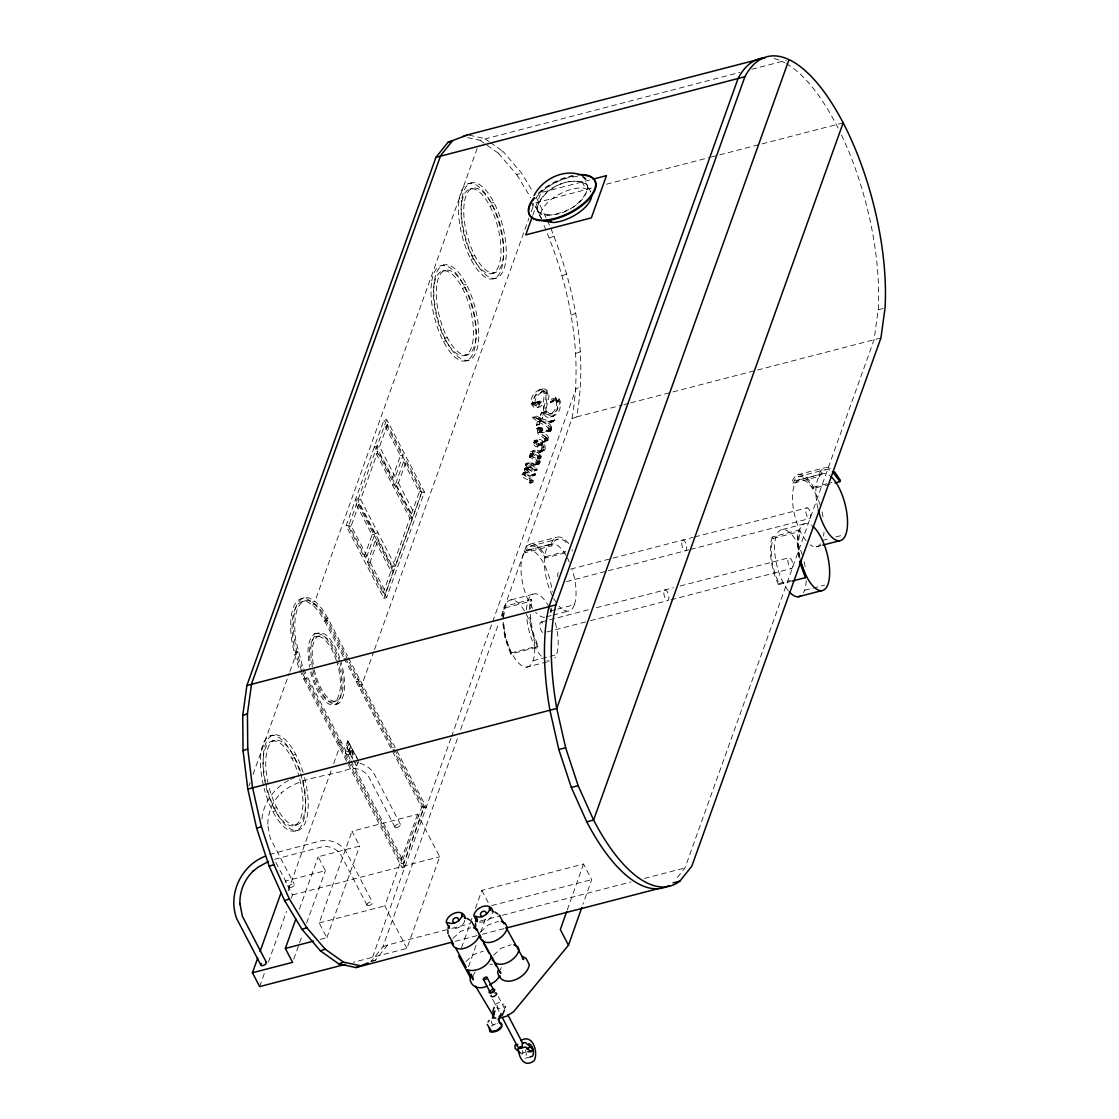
<?xml version="1.0" encoding="UTF-8"?>
<svg xmlns="http://www.w3.org/2000/svg" width="1119" height="1119" viewBox="0 0 1119 1119"><rect width="100%" height="100%" fill="white"/><g stroke="black" fill="none" stroke-linecap="round" stroke-linejoin="round"><path stroke-width="0.75" stroke-dasharray="5 3.75" d="M551.261 429.29L548.758 430.507L542.687 429.304C542.561 425.877 534.113 427.346 537.819 430.144C535.4 436.368 545.331 436.214 545.233 440.69C549.149 434.759 531.819 432.661 542.323 430.395L548.758 431.514L550.618 431.095L551.471 429.514L548.422 430.172L551.569 430.032M539.945 427.318L540.561 429.43C537.33 436.886 555.807 437.193 543.219 441.935L540.477 442.648C528.532 434.004 533.05 453.824 542.799 444.257C544.715 455.951 546.659 447.53 543.722 442.578L540.995 443.278L542.589 448.257L541.023 451.782L536.728 452.398L538.882 457.251L538.113 458.706L534.938 458.552L537.204 461.476L536.854 464.063M539.582 431.109C549.555 436.186 552.604 426.731 544.016 422.311L546.757 421.597L550.492 425.01L551.947 428.031L551.499 430.06L550.576 427.01L545.848 423.639L541.064 420.912L539.064 424.661L540.281 420.632L537.54 421.345L533.134 418.128L532.854 416.716L536.295 416.016L541.078 418.408L544.421 412.184L542.058 418.898L539.316 419.611L541.47 412.827L538.337 419.121L532.854 416.716M540.281 420.632L536.337 417.988L535.581 416.016M350.415 754.248L349.24 752.318L349.743 750.933L350.415 754.248L347.24 754.71L345.477 752.933L347.589 747.1M348.904 743.869L348.82 744.093M535.581 405.288L538.211 403.469L537.652 402.728L535.26 403.372L535.833 402.029L540.981 401.203C545.792 406.029 535.553 409.988 532.448 405.945C527.287 398.308 537.372 386.908 545.666 389.244C555.052 395.273 540.225 409.722 550.086 413.778C556.758 414.184 562.339 403.455 557.584 398.644L553.206 399.665L550.366 402.225L551.387 399.105L557.835 397.343A4.952 1.958 75.5 0 1 559.962 400.28L560.703 403.875L559.836 409.078A40.424 16.002 75.5 0 1 557.178 413.932C537.358 426.437 545.121 401.259 543.75 392.056L542.799 391.636C537.554 392.223 529.077 400.406 533.637 405.344L538.323 404.574L540.967 402.308L536.574 402.924M540.477 442.648C548.184 439.851 553.136 437.221 541.386 432.144L538.645 432.857M530.056 454.566C544.044 447.138 542.547 465.826 530.056 454.566L533.19 452.915M542.239 443.516C539.05 447.6 528.839 441.767 537.442 440.984L542.239 443.516C540.519 445.11 534.63 443.012 537.442 440.984M537.582 457.797C538.868 454.636 532.7 453.447 530.448 453.615M526.378 472.973L524.349 470.456L524.769 467.854L531.343 467.252C523.146 461.434 533.399 463.196 537.931 463.728L539.512 462.916L539.12 464.147L535.497 465.35L527.371 464.875L534.253 469.393C533.693 472.945 514.712 463.112 532.504 474.4C533.987 478.275 516.544 470.19 526.154 476.386C531.007 475.337 530.546 486.947 529.637 480.876L523.65 477.673L521.846 474.904L523.44 472.54L529.119 472.26L523.44 472.54M528.378 466.889L526.951 468.987L529.119 472.26M464.833 920.28C463.951 925.889 456.762 929.623 451.461 928.322M503.48 617.38L505.201 607.855L504.375 606.386L531.161 599.434L532.001 600.903L530.28 610.442M523.384 473.631C526.713 469.826 535.302 478.051 535.232 473.701C517.44 462.399 536.421 472.232 536.98 468.679L530.112 464.175L525.566 465.406C524.21 460.902 548.016 468.553 537.679 457.853L534.938 458.552M541.386 432.144L542.323 430.395M539.61 463.434C535.316 465.252 534.686 458.105 529.427 457.251L529.287 456.048L532.812 455.293L532.266 452.775L533.385 450.761C535.707 451.894 545.135 448.257 543.764 451.069L540.043 452.258M539.288 463.294L539.218 461.252L533.259 457.559L532.029 455.349M530.014 483.198L532.742 482.485C535.861 477.24 525.748 476.107 526.126 472.931M526.182 471.84L524.727 473.015L524.979 475.435L532.378 480.177L532.742 482.485M537.54 421.345L536.337 425.374L538.337 421.611C541.092 424.353 548.8 425.318 548.422 430.172M501.284 616.065L571.963 418.632C583.614 352.835 569.263 284.52 543.33 223.786M571.963 418.632L576.663 416.883C588.132 353.31 574.523 287.499 550.828 228.276M841.488 135.007A167.193 66.175 75.5 0 1 878.219 309.781L874.079 339.77L685.01 867.924L675.233 880.177M535.26 403.372L539.708 400.98M261.986 818.982C263.357 802.295 274.631 787.734 289.178 780.041M556.8 398.602C553.094 403.316 551.345 400.252 555.793 397.315M544.296 450.342C538.715 453.433 543.261 446.733 540.057 444.956L537.008 446.439M350.779 746.625C349.128 747.828 347.002 755.185 346.876 752.094C346.778 750.933 352.261 749.758 351.408 753.227C347.631 755.549 350.904 747.492 350.345 754.192M491.381 1021.115C490.262 1024.403 495.899 1026.613 497.451 1023.577M497.018 1005.38L498.277 1008.597L502.165 1008.876M357.325 758.178L347.617 741.03L346.163 746.191L352.737 759.018M347.967 740.946L346.498 746.107L352.289 757.409M565.361 552.814L545.275 558.017L545.652 556.689C542.491 550.786 536.029 540.645 528.168 545.107A39.333 15.568 75.5 0 0 524.251 551.08L525.035 552.716L551.835 545.778C553.122 538.337 562.451 536.77 566.508 542.953M572.061 551.08L572.452 549.737M799.4 557.08L798.113 544.771L799.917 531.441L799.078 529.972L772.278 536.924L773.117 538.393C768.921 553.387 772.558 569.697 779.104 583.475L778.614 584.608L790.336 581.558M829.934 484.219L813.177 488.555L813.569 487.227C810.394 481.324 803.946 471.183 796.085 475.645A39.333 15.568 75.5 0 0 792.168 481.618L792.937 483.254L819.737 476.316C820.856 471.728 825.878 467.434 830.522 470.386M347.282 746.905L349.352 743.911L350.583 746.597M461.532 947.751L471.966 918.251M475.449 908.418L481.827 890.388L583.517 864.022L591.671 879.646L582.985 904.222M468.539 966.648L476.652 943.709M480.708 932.225L485.926 917.482M567.277 909.915L583.517 864.022M248.964 785.818L250.138 782.559M253.062 774.39L289.317 673.106M289.905 671.47L296.913 651.873L294.185 652.573M477.128 148.477L314.971 601.435L312.243 602.134M346.093 525.79L383.901 420.157L386.642 419.443L424.423 492.024L386.601 597.658L383.873 598.357L346.093 525.79L348.82 525.077L386.601 597.658M364.193 556.842L372.067 534.84L356.332 504.599L359.059 503.9L374.809 534.127L366.934 556.143L364.193 556.842L348.457 526.615L386.642 419.443M366.934 556.143L351.184 525.902L359.059 503.9M395.273 566.018L360.64 499.494L377.97 451.083L375.243 451.782L409.876 518.307L392.545 566.732L395.273 566.018L412.603 517.607L377.97 451.083M395.287 476.918L379.551 446.677L387.426 424.674L384.698 425.374L400.434 455.615L392.559 477.631L395.287 476.918L403.162 454.915L387.426 424.674M367.34 562.899L375.229 540.897L377.956 540.183L393.692 570.424L385.817 592.427L383.09 593.14L367.34 562.899L370.081 562.186L377.956 540.183M395.706 483.674L403.581 461.671L406.323 460.958L422.059 491.199L414.184 513.201L411.442 513.915L395.706 483.674L398.434 482.96L406.323 460.958M383.09 593.14L390.965 571.124L375.229 540.897M411.442 513.915L419.331 491.912L403.581 461.671M383.873 598.357L421.681 492.724L383.901 420.157M288.142 890.864L331.378 770.082M333.714 763.564L340.722 743.967L337.994 744.681M373.942 651.188L362.15 684.115L359.423 684.828M374.529 649.552L528.909 218.303M531.259 211.715L534.211 203.49M532.728 215.407L540.869 192.65L589.657 180.005M259.636 986.594L264.909 971.865M268.434 962.032L286.59 911.3M291.276 898.207L292.451 894.934L285.247 881.101L325.391 870.68L318.16 856.776L359.675 846.02L351.995 831.277L417.597 814.268L439.711 856.748L406.896 948.408L353.352 962.298M299.416 909.16L318.16 856.776M353.52 760.528L356.499 765.676L358.08 761.871M356.583 765.676L358.43 761.787M293.751 959.067L299.025 944.338M299.612 942.702L302.55 934.519M306.648 923.063L325.391 870.68M320.216 939.4L326.86 937.68L319.181 922.937L351.995 831.277M326.86 937.68L359.675 846.02M406.896 948.408L384.782 905.928L417.597 814.268M394.559 749.324L424.353 806.575L404.197 862.917L401.455 863.63L421.625 807.289L392.629 751.576M351.142 763.983L404.826 867.099L402.085 867.798L423.514 807.946L393.077 749.464M450.929 738.288L370.935 961.753L382.894 946.786L457.699 737.827M451.517 736.652L492.066 623.381M492.654 621.744L576.103 388.643L580.789 386.894M460.636 729.602L498.92 622.654M345.799 750.024L345.295 751.395M525.035 552.716L527.329 548.436L530.35 546.156L557.15 539.204M530.196 614.233L532.392 630.724L538.001 645.985L537.512 647.118L510.712 654.069L511.201 652.937L505.592 637.676L503.41 621.171M792.937 483.254L795.231 478.974L798.267 476.694L825.053 469.742M472.596 976.216L475.295 971.754M500.263 969.809L501.242 967.613M539.316 419.611L542.771 421.15L550.674 421.513C560.591 417.261 548.268 426.101 544.016 422.311M495.144 1004.624L499.046 1002.288L503.97 1004.275M547.681 439.235L548.002 440.005L540.995 443.278M548.002 440.005L543.722 442.578M452.915 938.449L460.496 931.4L470.693 927.763M480.597 932.043L488.164 924.993L498.375 921.357M465.938 961.613L473.337 954.717L483.31 951.164M493.605 955.206L501.004 948.311L510.977 944.772M372.627 961.165L375.634 960.004L387.594 945.037L450.118 928.826M535.469 198.483C544.939 186.006 563.934 176.061 579.74 176.48M538.113 458.706L540.855 458.007L541.582 455.699L539.47 451.698L536.728 452.398M312.299 666.588C310.956 655.748 308.131 641.746 316.929 633.284L314.187 633.997C305.403 642.46 308.215 656.461 309.557 667.302M313.222 664.154C312.103 654.965 310.383 643.243 317.824 636.235L315.096 636.949C307.641 643.957 309.362 655.678 310.495 664.868M547.373 215.449C563.696 213.953 586.65 204.357 587.741 185.824L585.769 183.012C567.543 175.977 538.91 190.104 536.924 210.218L538.896 213.03L542.449 214.806L547.667 215.17M581.922 181.516L585.699 188.775M535.204 464.427L539.316 462.665M537.204 428.031L541.68 430.619L546.03 431.221L548.52 430.004L548.828 430.745M491.129 1026.053L497.591 1022.878M543.219 441.935C538.449 434.634 531.679 445.334 539.75 445.726M551.038 422.492L551.919 420.506M543.988 449.572L539.834 451.293L530.658 451.475L529.525 453.475L530.084 456.006L532.812 455.293M535.497 465.35L536.574 463.378M568.648 543.638C565.738 539.596 560.032 534.602 554.968 538.169A39.333 15.568 75.5 0 0 551.052 544.142L524.251 551.08M830.382 468.455L826.409 467.42L822.885 468.707A39.333 15.568 75.5 0 0 818.954 474.68L792.168 481.618M540.113 389.538C552.786 391.608 540.211 407.204 545.345 413.806C552.758 417.429 560.087 404.518 554.842 399.357L554.073 399.315M290.534 779.411L294.619 777.551M553.499 416.394C539.162 416.128 549.835 398.728 546.478 391.342L545.54 390.923C540.295 391.51 531.805 399.693 536.379 404.644L538.323 404.574M550.758 417.107L554.437 414.645A40.424 16.002 75.5 0 0 557.094 409.792L557.975 404.574L557.22 400.994A4.952 1.958 75.5 0 0 555.094 398.056L553.066 398.014M467.588 137.595L480.065 140.267L739.925 72.357M487.101 145.26L498.375 153.233L503.074 151.485L521.482 172.983L532.812 191.671M498.375 153.233L516.782 174.732L521.482 172.983M535.777 202.903L596.357 186.845M549.639 237.829L554.325 236.081M562.158 275.764L566.857 274.015M571.054 315.054L575.739 313.306M575.781 353.436L580.481 351.688M382.894 946.786L387.594 945.037M372.501 961.165L375.634 960.004M537.987 402.658L539.302 402.211M542.841 388.839C534.966 390.055 528.714 406.477 539.848 406.784M554.66 419.793L553.401 420.8L548.939 420.828L542.058 418.898M269.511 854.482L319.964 841.04C329.979 838.607 341.505 843.292 346.512 852.412L372.445 902.236M350.317 750.793L351.002 754.01M537.106 407.484L538.826 406.631L539.526 404.281L538.729 402.267L536.966 401.693M538.267 444.593L539.498 444.229L534.7 441.697M751.758 69.294L786.279 60.342M468.623 183.628L471.351 182.929M470.008 188.985L472.75 188.272M491.115 203.071L493.843 202.357M489.982 206.232L492.71 205.518M606.498 184.215L709.586 157.485M711.278 157.052L718.034 155.289M719.727 154.856L843.166 122.852M472.078 256.237L474.806 255.538M441.124 265.679L443.865 264.965M470.945 259.398L473.673 258.699M442.523 271.022L445.25 270.322M492.038 273.498L494.78 272.784M463.616 285.121L466.357 284.408M493.437 278.841L496.165 278.127M462.483 288.282L465.224 287.569M444.579 338.288L447.32 337.574M443.446 341.449L446.187 340.749M464.553 355.548L467.28 354.835M465.938 360.891L468.679 360.178M541.624 391.692L544.366 390.979M544.449 392.951L547.191 392.251M544.743 393.804L547.485 393.105M878.219 309.781L885.045 308.005M531.133 403.386L533.861 402.672M532.196 403.581L534.924 402.882M535.176 403.078L537.903 402.364M532.448 404.337L535.19 403.623M538.239 403.022L540.967 402.308M538.211 403.469L540.953 402.77M377.187 445.852L374.459 446.565L412.24 519.132L414.967 518.433M550.198 401.609L552.926 400.896M550.366 402.225L553.094 401.511M556.101 400.616L558.843 399.917M379.551 446.677L376.809 447.39L392.559 477.631M550.604 402.378L553.332 401.665M556.577 401.973L559.304 401.273M543.904 411.736L546.645 411.037M541.47 412.827L544.421 412.184M541.792 413.303L546.911 411.904M532.826 417.331L535.567 416.618M533.134 418.128L535.861 417.415M549.821 414.296L552.548 413.582M538.337 419.121L541.078 418.408M400.434 455.615L403.162 454.915M538.337 421.611L541.064 420.912M536.239 424.856L538.966 424.143M552.129 420.758L554.87 420.045M536.337 425.374L539.442 424.577M550.674 421.513L554.954 420.562M576.663 416.883L622.29 405.05M623.982 404.616L629.046 403.302M630.738 402.854L671.288 392.349M672.981 391.902L755.787 370.431M757.479 369.997L880.919 337.994M536.826 428.269L539.554 427.57M536.784 428.689L539.512 427.976M536.938 429.164L539.666 428.451M539.498 428.997L542.225 428.283M537.819 430.144L540.561 429.43M539.959 430.018L542.687 429.304M548.422 428.451L551.149 427.738M548.59 429.039L551.331 428.325M538.533 432.521L541.274 431.808M548.744 430.228L551.471 429.514M547.387 430.913L551.247 429.892M547.876 431.808L550.618 431.095M534.392 440.522L537.12 439.823M544.911 438.62L547.653 437.921M545.065 439.04L547.792 438.326M533.861 442.299L536.602 441.585M533.833 442.718L536.574 442.019M544.827 440.215L547.904 439.487M534.029 443.236L536.756 442.537M544.953 440.564L547.96 439.977M540.057 444.956L542.799 444.257M392.559 485.045L395.287 484.345M541.428 447.446L544.17 446.733M532.364 450.943L535.092 450.23M541.568 448.495L544.296 447.782M541.148 450.453L544.212 449.824M530.084 454.006L532.826 453.293M539.834 451.293L544.17 450.328M358.276 498.668L355.548 499.382L393.328 571.949L396.056 571.249M530.322 455.279L533.05 454.566L537.05 456.846L540.309 457.098M360.64 499.494L357.912 500.207L392.545 566.732M529.231 456.636L531.959 455.923M529.427 457.251L532.154 456.552M537.763 456.342L540.491 455.643M537.973 456.944L540.701 456.23M537.931 457.433L540.673 456.72M525.468 463.602L528.644 462.651M419.331 491.912L422.059 491.199M525.329 464.525L528.056 463.826M536.491 461.965L539.218 461.252M536.63 462.469L539.358 461.755M421.681 492.724L424.423 492.024M536.463 463.574L539.19 462.86M536.784 463.63L539.512 462.916M524.307 468.413L527.049 467.7M525.58 468.609L528.308 467.91M525.231 468.945L527.972 468.246M525.636 467.588L531.343 467.252M524.21 469.7L527.93 468.595M525.329 469.714L528.07 469.001M534.253 469.393L536.98 468.679M534.476 470.064L537.204 469.365M534.406 470.679L537.148 469.98M533.959 471.001L536.686 470.288M523.007 474.022L525.734 473.309M522.979 474.288L525.706 473.575M521.846 474.904L525.79 473.855M532.504 474.4L535.232 473.701M532.77 475.211L535.497 474.498M532.336 476.065L535.428 475.211M348.457 526.615L351.184 525.902M529.637 480.876L532.378 480.177M529.833 481.492L532.56 480.792M529.651 482.653L532.378 481.953M529.735 483.086L532.476 482.387M409.876 518.307L412.603 517.607M375.229 533.469L377.956 532.756M372.067 534.84L374.809 534.127M390.965 571.124L393.692 570.424M301.389 598.595L304.116 597.882M302.172 601.602L304.9 600.889M529.874 544.184L556.661 537.232M797.777 474.722L824.577 467.77M312.509 605.015L315.236 604.302M528.951 549.961L552.366 543.89M800.435 479.575L823.85 473.505M545.652 556.689L565.752 551.485M813.569 487.227L831.99 482.457M298.675 667.442L294.591 654.531L291.863 641.257A52.271 20.688 75.5 0 1 307.012 598.931L313.152 602.693L319.377 609.617L325.279 619.255L328.021 618.541L347.394 655.748M301.738 671.134L295.78 654.209L293.206 641.733A49.166 19.457 75.5 0 1 307.459 601.91L313.236 605.449L319.097 611.967L324.734 621.171L327.475 620.458L348.401 660.658M570.69 569.095L693.025 537.386M694.703 536.952L807.023 507.83M566.494 581.6L606.722 571.166M608.4 570.732L688.828 549.877M690.507 549.443L809.527 518.587A5.539 2.196 75.5 0 0 809.555 510.334A5.539 2.196 75.5 0 0 805.736 510.698A5.539 2.196 75.5 0 0 809.527 518.587M295.458 652.657L298.186 651.943M511.089 599.868L534.504 593.797M782.559 529.483L805.988 523.412M505.201 607.855L532.001 600.903M773.117 538.393L799.917 531.441M550.954 610.806L555.975 609.505M557.654 609.072L574.383 604.736A34.591 13.694 75.5 0 0 572.187 569.641M822.437 540.421L829.137 538.687M835.823 536.952L844.188 534.784M302.452 672.729L304.564 677.499L307.305 676.799L350.219 759.228M299.976 670.365L303.85 679.107L306.592 678.394L350.345 762.445M546.31 616.793L551.331 615.492M552.996 615.058L568.046 611.156M816.115 546.841L821.136 545.54M541.092 622.052L589.699 609.449M596.413 607.715L673.484 587.727M680.184 585.992L789.147 557.738M356.765 679.709L359.493 679.009M546.953 631.941L588.86 621.087M590.538 620.639L667.651 600.651M670.966 599.798L791.665 568.494A5.539 2.196 75.5 0 0 791.692 560.241A5.539 2.196 75.5 0 0 787.874 560.619A5.539 2.196 75.5 0 0 791.665 568.494M356.136 681.471L358.863 680.772M358.793 686.576L361.521 685.877M511.201 652.937L538.001 645.985M779.104 583.475L790.839 580.439M334.791 701.249L337.518 700.536M335.686 704.201L338.428 703.487M533.092 660.728L556.507 654.643M804.575 590.328L811.261 588.594M812.94 588.16L824.647 585.125M526.769 667.134A34.591 13.694 75.5 0 0 526.923 615.52A34.591 13.694 75.5 0 0 503.088 617.856A34.591 13.694 75.5 0 0 526.769 667.134L550.184 661.063A34.591 13.694 75.5 0 1 547.345 660.686M270.56 735.742L273.302 735.029M265.497 784.657A43.669 17.289 75.5 0 1 271.959 741.086L274.687 740.386A43.669 17.289 75.5 0 1 301.529 775.033M338.623 742.918L341.351 742.205M293.052 755.185L295.794 754.472M347.617 741.03L348.666 741.547M291.919 758.346L294.661 757.633M349.674 748.597L350.443 748.401M351.66 756.206L352.429 756.01M355.884 765.06L356.919 765.578M274.015 808.352L276.757 807.638M272.882 811.513L275.624 810.813M266.28 787.818A43.669 17.289 75.5 0 0 293.989 825.612L296.717 824.899A43.669 17.289 75.5 0 0 302.396 778.167M295.374 830.955L298.116 830.242M421.625 807.289L424.353 806.575M423.514 807.946L426.255 807.233L348.191 657.301M292.451 894.934L439.711 856.748M319.181 922.937L384.782 905.928M491.661 905.579L591.671 879.646M451.81 928.392L470.386 923.567M480.527 920.951L500.808 915.692M502.501 915.244L630.934 881.954M644.446 878.443L685.01 867.924M455.265 941.275L480.624 934.701M482.303 934.267L504.277 928.574M521.482 1053.245L526.196 1052.028M521.734 1054.084L522.825 1053.79L522.797 1052.587M530.084 1057.007L524.895 1058.35L526 1057.287L526.28 1053.175M553.765 421.779L546.757 421.597M314.187 633.997L320.663 632.529L324.888 634.221A36.899 14.603 75.5 0 1 340.232 659.329M315.096 636.949L321.251 635.55L325.125 637.089A33.794 13.372 75.5 0 1 339.616 661.483M798.267 476.694C805.54 475.183 810.128 483.24 813.177 488.555M530.35 546.156C537.638 544.645 542.211 552.702 545.275 558.017M540.855 458.007L537.679 457.853M542.785 451.544L539.47 451.698M538.239 464.637L530.112 464.175M529.287 456.048L530.084 456.006M489.814 964.27L492.486 964.27M469.155 135.175L484.751 138.518L488.989 141.512M479.128 921.916C484.443 923.217 491.633 919.482 492.514 913.873L492.108 912.908M317.936 633.242L322.16 634.935A36.899 14.603 75.5 0 1 337.98 661.553M318.523 636.249L322.384 637.802A33.794 13.372 75.5 0 1 336.357 660.532M528.602 467.966L525.566 465.406M490.388 142.519L503.074 151.485M480.065 140.267L485.702 144.267M586.957 184.705C569.837 173.977 542.072 189.643 536.784 208.022L541.484 218.597A28.003 12.938 -27.5 0 1 553.15 198.077A28.003 12.938 -27.5 0 1 584.034 188.23L588.132 189.559A28.003 12.938 -27.5 0 1 590.734 191.964L586.957 184.705L587.881 188.006C582.593 206.4 554.828 222.066 537.707 211.337M544.953 439.949L545.261 440.704M541.26 450.286L541.568 451.055M328.021 618.541L322.118 608.918L315.88 601.98L309.739 598.231A52.271 20.688 75.5 0 0 294.591 640.558L297.318 653.832L301.417 666.728M327.475 620.458L321.824 611.268L315.964 604.75L310.187 601.211A49.166 19.457 75.5 0 0 295.934 641.019L302.354 665.651M536.295 197.42L546.618 218.904M516.782 174.732L530.728 197.727M492.654 999.253L499.927 1013.073M498.249 996.553L505.382 1010.177M481.827 890.388L488.499 903.159M398.434 482.96L414.184 513.201M370.081 562.186L385.817 592.427M349.198 662.21L393.748 747.772M325.279 619.255L392.265 747.926M324.734 621.171L343.253 656.727M344.051 658.28L391.818 750.024M400.364 824.213L374.431 774.404C370.767 767.55 362.85 762.962 355.45 762.599M395.007 827.207L369.144 777.523C365.451 770.655 356.793 767.144 349.296 769.019C326.804 777.048 299.584 776.544 280.953 793.273L281.582 792.644C272.351 801.204 267.175 813.807 267.903 826.395L267.819 825.486L270.294 838.243L294.255 884.248M348.331 741.631L357.772 759.787M351.016 760.78L404.197 862.917M304.564 677.499L347.477 759.941M348.289 761.493L401.455 863.63M303.85 679.107L402.085 867.798M367.074 905.215L341.211 855.531C337.518 848.678 328.86 845.153 321.363 847.027L274.267 859.42L288.884 887.241M818.954 474.68L819.737 476.316M778.614 584.608C772.851 572.998 769.984 559.906 770.473 546.953A39.333 15.568 75.5 0 1 772.278 536.91M551.052 544.142L551.835 545.778M537.512 647.118L531.609 631.018L529.273 613.492M510.712 654.069L504.809 637.97L502.473 620.444M547.317 220.471L550.128 226.709M535.609 206.609L540.519 217.534M303.767 668.84L307.305 676.799M302.703 669.652L306.592 678.394M532.784 453.866L533.05 454.566M525.468 1049.818L525.958 1051.482M798.546 557.108L797.274 540.001A39.333 15.568 75.5 0 1 799.078 529.972M522.727 1050.531L522.755 1051.664M312.956 669.708A36.899 14.603 75.5 0 0 341.435 700.34L343.505 695.025A36.899 14.603 75.5 0 0 340.722 660.853M314.201 669.596A33.794 13.372 75.5 0 0 340.274 697.655L342.176 692.787A33.794 13.372 75.5 0 0 340.036 662.882M310.606 671.987A36.899 14.603 75.5 0 0 338.693 701.053L340.763 695.724A36.899 14.603 75.5 0 0 338.442 663.091M311.809 671.75A33.794 13.372 75.5 0 0 337.546 698.368L339.435 693.486A33.794 13.372 75.5 0 0 336.889 662.196M774.18 58.552A167.193 66.175 75.5 0 1 784.937 62.804M786.321 63.587A167.193 66.175 75.5 0 1 838.551 128.993M502.557 616.415A39.333 15.568 75.5 0 1 504.361 606.372M529.357 609.463A39.333 15.568 75.5 0 1 531.161 599.434M538.393 193.195A36.899 17.037 -27.5 0 1 572.942 175.473M538.729 193.853A36.899 17.037 -27.5 0 1 573.278 176.117M541.218 656.154A34.591 13.694 75.5 0 1 526.629 615.814M526.545 609.869A34.591 13.694 75.5 0 1 548.73 606.316M549.429 607.631A34.591 13.694 75.5 0 1 552.059 613.324M555.276 622.793A34.591 13.694 75.5 0 1 554.856 657.986M542.659 632.487A5.539 2.196 75.5 0 1 539.973 623.409A5.539 2.196 75.5 0 1 544.254 626.178M574.383 604.736A34.591 13.694 75.5 0 1 559.08 606.232M556.017 602.26A34.591 13.694 75.5 0 1 553.821 598.637M552.436 595.979A34.591 13.694 75.5 0 1 546.044 550.31A34.591 13.694 75.5 0 1 566.606 556.409M567.305 557.71A34.591 13.694 75.5 0 1 569.305 561.934M544.631 617.226A34.591 13.694 75.5 0 1 535.665 612.303M532.602 608.33A34.591 13.694 75.5 0 1 521.034 565.095A34.591 13.694 75.5 0 1 535.847 552.828A34.591 13.694 75.5 0 1 552.24 592.063M551.765 607.995A34.591 13.694 75.5 0 1 549.919 613.17M557.808 576.691A5.539 2.196 75.5 0 1 558.213 572.634M820.786 543.764A34.591 13.694 75.5 0 1 810.254 544.799M806.114 540.715A34.591 13.694 75.5 0 1 794.35 485.352A34.591 13.694 75.5 0 1 820.241 505.326M822.045 511.859A34.591 13.694 75.5 0 1 823.038 516.81M824.004 532.154A34.591 13.694 75.5 0 1 823.556 536.029M817.919 508.488A34.591 13.694 75.5 0 1 829.711 475.547M788.252 590.622A34.591 13.694 75.5 0 1 776.474 535.274A34.591 13.694 75.5 0 1 802.379 555.234M804.169 561.766A34.591 13.694 75.5 0 1 805.176 566.718M806.212 580.677A34.591 13.694 75.5 0 1 803.526 592.692M800.057 558.395A34.591 13.694 75.5 0 1 811.848 525.454M296.717 824.899A43.669 17.289 75.5 0 1 269.008 787.119M268.238 783.957A43.669 17.289 75.5 0 1 274.687 740.386M299.668 778.88A43.669 17.289 75.5 0 1 293.989 825.612M271.959 741.086A43.669 17.289 75.5 0 1 298.801 775.733M304.508 777.593A49.194 19.471 75.5 0 1 297.178 830.438A49.194 19.471 75.5 0 1 265.776 782.992M265.441 781.426A49.194 19.471 75.5 0 1 273.917 734.889A49.194 19.471 75.5 0 1 303.669 774.502M300.479 773.677A49.194 19.471 75.5 0 1 296.283 830.648A49.194 19.471 75.5 0 1 264.168 788.391M263.399 785.272A49.194 19.471 75.5 0 1 269.945 735.938A49.194 19.471 75.5 0 1 300.004 772.138M367.843 905.607A3.077 1.427 -27.5 0 0 372.501 903.019A3.077 1.427 -27.5 0 0 368.934 902.557A3.077 1.427 -27.5 0 0 367.843 905.607M395.776 827.598A3.077 1.427 -27.5 0 0 400.42 825.011A3.077 1.427 -27.5 0 0 396.867 824.549A3.077 1.427 -27.5 0 0 395.776 827.598M289.653 887.619A3.077 1.427 -27.5 0 0 294.297 885.031A3.077 1.427 -27.5 0 0 290.744 884.569A3.077 1.427 -27.5 0 0 289.653 887.619M348.904 749.996A3.93 1.553 75.5 0 0 351.24 756.192A3.93 1.553 75.5 0 0 351.87 751.031A3.93 1.553 75.5 0 0 348.904 749.996M349.674 749.8A3.93 1.553 75.5 0 0 352.009 755.982A3.93 1.553 75.5 0 0 352.625 750.835A3.93 1.553 75.5 0 0 349.674 749.8M663.819 592.776A5.539 2.196 75.5 0 0 667.609 600.665A5.539 2.196 75.5 0 0 667.637 592.399A5.539 2.196 75.5 0 0 663.819 592.776M681.695 542.869A5.539 2.196 75.5 0 0 685.485 550.744A5.539 2.196 75.5 0 0 685.499 542.491A5.539 2.196 75.5 0 0 681.695 542.869M436.676 285.863A43.669 17.289 75.5 0 0 462.581 354.555A43.669 17.289 75.5 0 0 469.546 297.318A43.669 17.289 75.5 0 0 436.676 285.863M433.934 286.562A43.669 17.289 75.5 0 0 459.853 355.255A43.669 17.289 75.5 0 0 466.805 298.018A43.669 17.289 75.5 0 0 433.934 286.562M434.2 282.478A49.194 19.471 75.5 0 0 463.378 359.856A49.194 19.471 75.5 0 0 471.225 295.388A49.194 19.471 75.5 0 0 434.2 282.478M431.458 283.191A49.194 19.471 75.5 0 0 460.65 360.57A49.194 19.471 75.5 0 0 468.483 296.087A49.194 19.471 75.5 0 0 431.458 283.191M464.161 203.812A43.669 17.289 75.5 0 0 490.08 272.504A43.669 17.289 75.5 0 0 497.032 215.268A43.669 17.289 75.5 0 0 464.161 203.812M461.434 204.525A43.669 17.289 75.5 0 0 487.338 273.218A43.669 17.289 75.5 0 0 494.304 215.981A43.669 17.289 75.5 0 0 461.434 204.525M461.685 200.427A49.194 19.471 75.5 0 0 490.877 277.82A49.194 19.471 75.5 0 0 498.71 213.337A49.194 19.471 75.5 0 0 461.685 200.427M458.958 201.14A49.194 19.471 75.5 0 0 488.15 278.519A49.194 19.471 75.5 0 0 495.983 214.051A49.194 19.471 75.5 0 0 458.958 201.14"/><path stroke-width="1.5" d="M451.852 940.855L451.684 943.009C456.678 955.892 475.897 945.191 479.352 935.834M472.596 976.216L473.113 979.796L467.588 969.767M479.519 934.449L479.352 936.603C484.541 949.877 506.236 938.198 507.201 927.273L505.242 923.259L501.298 921.371M491.297 955.78C489.716 965.725 476.974 972.355 467.56 970.033M492.57 957.556L492.402 959.654C498.305 970.788 518.055 959.612 518.964 949.374L517.691 946.632L513.845 944.772M497.927 970.467L497.731 972.817C502.179 989.993 527.986 977.502 529.231 964.606L526 958.256L521.706 956.185M451.894 942.156L355.94 967.557L338.777 963.879L320.468 950.912L302.06 929.413L284.632 900.655L269.203 866.316L256.685 828.382L247.803 789.091L243.061 750.709L242.739 715.503L246.879 685.513L435.948 157.359L447.908 142.393L467.602 134.84L765.018 57.726A167.193 66.175 75.5 0 0 738.064 78.498L548.995 606.652A167.193 66.175 75.5 0 0 549.919 710.229L558.801 749.52L571.333 787.454L586.748 821.794A167.193 66.175 75.5 0 0 668.854 885.619M360.64 965.809L343.477 962.13L325.167 949.164L306.76 927.665L289.331 898.907L273.903 864.567L261.384 826.633L252.488 787.342L247.747 748.961L247.439 713.754L251.579 683.765L440.648 155.611L452.608 140.644L447.908 142.393M532.924 205.882L532.952 203.644M834.956 482.918L839.977 481.618L840.369 480.275L834.508 471.742M566.69 911.551L560.311 929.581L568.48 945.205L513.565 1011.772L506.473 1016.262L498.92 1018.22M568.48 945.205L581.824 907.509M489.199 1028.263L489.94 1031.718C494.43 1033.396 504.879 1028.599 501.298 1023.158L499.102 1022.682M344.988 964.466L259.636 986.594L252.446 972.747L257.72 958.018M260.056 951.472L281.149 892.556M532.14 217.03L525.748 234.906L591.35 217.897L606.47 175.641L593.014 179.138M252.446 972.747L292.591 962.34L285.345 948.436L295.892 918.979M679.89 881.115A167.193 66.175 75.5 0 1 593.588 820.031L578.159 785.678L565.641 747.758L556.744 708.453A167.193 66.175 75.5 0 1 555.835 604.889L744.904 76.721A167.193 66.175 75.5 0 1 834.634 107.662A167.193 66.175 75.5 0 1 885.045 308.005L880.919 337.994L691.836 866.162L679.89 881.115L673.051 882.891M789.007 59.643L556.744 708.453L247.803 789.091M494.122 1007.45L492.85 1011.338L494.122 1014.611M492.416 1018.234L494.99 1011.03M498.487 1020.71L501.074 1013.506M504.473 1010.023L502.347 1015.199L499.046 1016.611M843.166 122.852L593.588 820.031L586.748 821.794M447.992 928.224L449.027 925.651L449.39 928.169L446.187 922.056C447.166 913.803 463.336 906.963 465.476 918.503L464.455 917.692M475.673 921.818L476.694 919.245L477.058 921.762L473.855 915.65C474.834 907.397 491.017 900.557 493.157 912.097L492.136 911.286M792.014 581.125L805.414 577.656L805.904 576.523L800.309 561.262M471.407 974.243L470.064 979.223C471.281 987.713 480.303 989.616 486.947 986.063M534.085 195.573C541.876 179.865 562.186 169.193 579.362 174.438M501.116 1026.808L496.878 1030.361L491.619 1031.466L487.171 1024.361M500.207 975.992L495.325 981.335L489.451 984.972M488.066 1021.857L489.087 1020.5M522.335 1046.531C520.447 1049.454 514.614 1047.398 522.335 1046.531L522.223 1043.258M265.329 856.189C241.103 865.421 227.409 894.403 236.78 918.811L260.965 965.249M268.574 861.448L258.111 867.141L253.02 871.281L253.649 870.652C244.418 879.226 239.242 891.815 239.97 904.418L239.886 903.495L242.375 916.251L266.322 962.27M355.94 967.557L368.137 962.913M462.902 136.588L467.602 134.84M435.948 157.359L744.904 76.721M246.879 685.513L555.835 604.889M242.739 715.503L247.439 713.754M243.061 750.709L247.747 748.961M256.685 828.382L261.384 826.633M269.203 866.316L273.903 864.567M284.632 900.655L289.331 898.907M302.06 929.413L306.76 927.665M320.468 950.912L325.167 949.164M338.777 963.879L343.477 962.13M822.801 545.107L839.53 540.771M798.253 596.749L821.668 590.678M558.801 749.52L565.641 747.758M571.333 787.454L578.159 785.678M285.345 948.436L313.572 941.121M505.97 928.127L658.056 888.696M520.643 1040.67C532.812 1032.823 538.519 1052.545 534.197 1060.658C524.251 1068.225 519.216 1057.847 518.251 1049.594M517.831 1044.405L515.006 1045.132L515.104 1048.391L520.405 1052.937M522.587 1043.16L525.231 1042.474L531.847 1048.153M517.356 1049.09L525.58 1046.964L531.049 1051.664L531.917 1050.223M526.937 1048.923C532.896 1043.649 535.707 1053.105 527.762 1051.622M530.084 1057.007L532.602 1056.196C534.518 1052.21 533.064 1045.384 528.853 1043.537M493.801 1018.192L495.815 1018.052M473.631 927.777L477.561 929.665M544.086 220.989L553.513 222.485A28.003 12.938 -27.5 0 0 591.657 195.265M494.724 911.999L497.829 913.929M467.057 918.405L470.162 920.336M522.293 958.451L523.748 959.598L517.454 948.129M447.768 922.518C452.859 925.553 461.154 920.853 462.035 915.16L461.629 914.195L463.028 916.755M582.775 176.676L585.699 179.096L584.454 177.991M832.466 471.686L839.977 481.618M470.288 977.419L458.622 955.948M475.547 986.175L493.913 1016.863M499.284 915.076L504.151 923.916M506.208 927.651L516.894 947.108M490.709 910.348L489.297 907.789L489.702 908.768C488.821 914.447 480.541 919.147 475.449 916.111L477.547 919.944M486.513 914.335C486.289 907.579 476.554 913.3 482.261 916.895M476.316 928.868L481.184 937.722M482.401 939.96L500.78 973.404L500.109 971.782M471.617 921.483L476.47 930.323M483.464 943.037L489.213 953.514M490.57 955.962L492.136 958.829M494.5 963.137L496.081 966.005M458.846 920.741C458.622 913.985 448.873 919.706 454.58 923.301M448.649 935.274L453.503 944.114M455.559 947.849L466.245 967.306M502.347 1017.689L517.705 1046.852M507.746 1014.709L522.797 1043.467M487.059 977.488A2.042 0.951 -27.6 0 1 484.541 979.587A2.042 0.951 -27.6 0 1 484.051 977.992A2.042 0.951 -27.6 0 1 487.059 977.488L493.731 990.245M483.38 979.223L490.052 991.994M549.933 219.52L551.443 222.429M498.137 1018.989L501.354 1025.228M805.414 577.656L799.512 561.556M505.159 1006.415L505.242 1007.548M475.533 923.525L475.645 927.259M447.866 929.931L447.978 933.666M265.553 961.878A3.077 1.427 -27.5 0 1 265.693 964.032A3.077 1.427 -27.5 0 1 261.734 965.641A3.077 1.427 -27.5 0 1 261.594 963.487M577.782 174.76A36.899 17.037 -27.5 0 1 591.154 195.419A36.899 17.037 -27.5 0 1 544.17 220.121A36.899 17.037 -27.5 0 1 534.085 197.741M585.279 175.473A36.899 17.037 -27.5 0 1 589.307 198.748A36.899 17.037 -27.5 0 1 545.247 220.723A36.899 17.037 -27.5 0 1 531.637 202.231M532.602 200.763A36.899 17.037 -27.5 0 1 534.42 198.399M581.139 175.249A36.899 17.037 -27.5 0 1 583.964 175.333M830.746 476.372A34.591 13.694 75.5 0 1 847.125 515.425A34.591 13.694 75.5 0 1 837.823 540.687A34.591 13.694 75.5 0 1 818.325 510.124M812.884 526.28A34.591 13.694 75.5 0 1 829.249 565.347A34.591 13.694 75.5 0 1 819.961 590.594A34.591 13.694 75.5 0 1 800.463 560.032M800.784 595.84A34.591 13.694 75.5 0 1 789.273 591.825M494.878 992.973A3.119 1.455 -27.6 0 1 496.5 994.399A3.119 1.455 -27.6 0 1 492.808 996.735A3.119 1.455 -27.6 0 1 491.199 995.309M491.465 989.714A3.119 1.455 -27.6 0 1 494.724 990.203A3.119 1.455 -27.6 0 1 490.863 993.001A3.119 1.455 -27.6 0 1 489.604 991.07M493.003 989.853A2.042 0.951 -27.6 0 1 493.297 991.266A2.042 0.951 -27.6 0 1 490.556 992.357A2.042 0.951 -27.6 0 1 490.737 990.763"/></g></svg>
